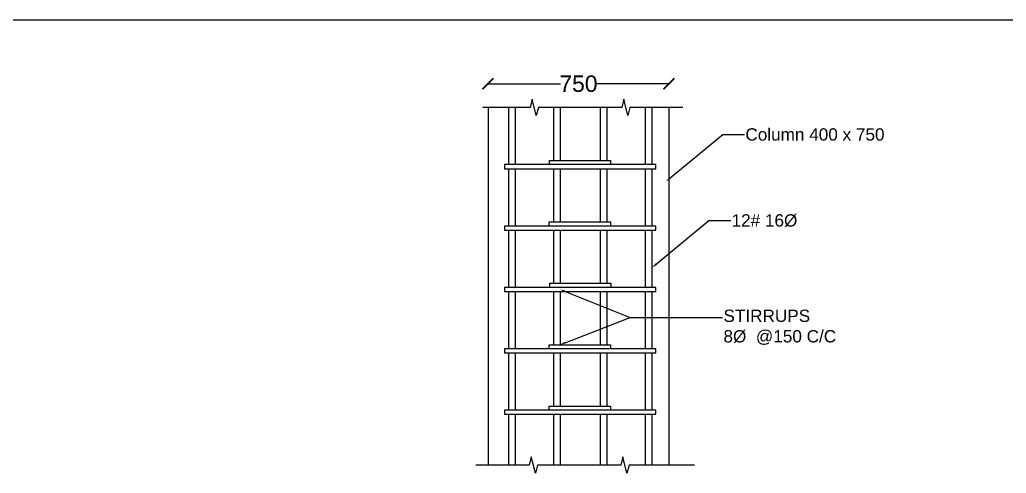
# Model space of a CAD drawing. Header units: inches. Extents: x 154446 to 273319, y 266870 to 341794.
# Drawn here: x 181228 to 208293, y 305677 to 318120 of the extents above; entities that cross this region are included whole.
import ezdxf
from ezdxf import colors
from ezdxf.entities.mleader import LeaderData, LeaderLine
from ezdxf.math import Vec2, Vec3

# ---------------------------------------------------------------- set-up
doc = ezdxf.new("R2010")
doc.units = ezdxf.units.IN
doc.header["$MEASUREMENT"] = 0
doc.styles.get("Standard").update_dxf_attribs({"font": 'arial.ttf'})
doc.dimstyles.new('MY STYLE 2', dxfattribs={"dimtxt": 40, "dimasz": 300, "dimexe": 10, "dimexo": 0.625, "dimtad": 0, "dimdec": 0, "dimtxsty": 'Standard', "dimblk": 'ARCHTICK', "dimcen": 50, "dimdle": 10, "dimclre": 4, "dimadec": 0, "dimazin": 0, "dimtfac": 1, "dimtdec": 0, "dimtmove": 0, "dimatfit": 3, "dimfxl": 25, "dimfxlon": 1, "dimarcsym": 0})

# ---------------------------------------------------------------- blocks, each defined once
blk = doc.blocks.new('_ArchTick')
at = {"color": 0, "linetype": 'ByBlock', "const_width": 0.15}
blk.add_lwpolyline([(-0.5, -0.5), (0.5, 0.5)], dxfattribs=at)
blk = doc.blocks.new('*D10')
at = {"color": 0, "lineweight": -2, "transparency": 16777216}
for p, q in [((194065, 316362), (196061, 316362)), ((199048, 316362), (197051, 316362))]:
    blk.add_line(p, q, dxfattribs=at)
at = {"color": 4, "lineweight": -2, "transparency": 16777216}
for p, q in [((194075, 316337), (194075, 316372)), ((199038, 316337), (199038, 316372))]:
    blk.add_line(p, q, dxfattribs=at)
at = {"layer": 'Defpoints', "color": 0, "transparency": 16777216}
for p in [(199038, 316362), (194075, 315715), (199038, 315715)]:
    blk.add_point(p, dxfattribs=at)
at = {"color": 0, "lineweight": -2, "transparency": 16777216, "xscale": 300, "yscale": 300, "zscale": 300, "rotation": 180}
blk.add_blockref('_ArchTick', (194075, 316362), dxfattribs=at)
at = {"color": 0, "lineweight": -2, "transparency": 16777216, "xscale": 300, "yscale": 300, "zscale": 300}
blk.add_blockref('_ArchTick', (199038, 316362), dxfattribs=at)
at = {"color": 0, "transparency": 16777216, "insert": (196556, 316362), "char_height": 40, "attachment_point": 5}
blk.add_mtext('{\\H11.25x;750}', dxfattribs=at)

msp = doc.modelspace()

# ---------------------------------------------------------------- linework, layer by layer
for p, q in [((154446, 318119.8), (273319, 318119.8)), ((194163.6, 315715.2), (194074.9, 315715.2)), ((194074.9, 315715.2), (194074.9, 305901.4)), ((199037.7, 315715.2), (199037.7, 305901.4))]:
    msp.add_line(p, q)
at = {"color": 3}
for p, q in [((194636.2, 315715.2), (194636.2, 314143.7)), ((194815.8, 315715.2), (194815.8, 314143.7)), ((195871, 315715.2), (195871, 314255.9)), ((196050.6, 315715.2), (196050.6, 314255.9)), ((197150.7, 315715.2), (197150.7, 314255.9)), ((197330.3, 315715.2), (197330.3, 314255.9)), ((198385.5, 315715.2), (198385.5, 314143.7)), ((198565.1, 315715.2), (198565.1, 314143.7)), ((194636.2, 314031.4), (194636.2, 312459.8)), ((194815.8, 314031.4), (194815.8, 312459.8)), ((195871, 314031.4), (195871, 312572.1)), ((196050.6, 314031.4), (196050.6, 312572.1)), ((197150.7, 314031.4), (197150.7, 312572.1)), ((197330.3, 314031.4), (197330.3, 312572.1)), ((198385.5, 314031.4), (198385.5, 312459.8)), ((198565.1, 314031.4), (198565.1, 312459.8)), ((194636.2, 312347.6), (194636.2, 310776)), ((194815.8, 312347.6), (194815.8, 310776)), ((195871, 312347.6), (195871, 310888.2)), ((196050.6, 312347.6), (196050.6, 310888.2)), ((197150.7, 312347.6), (197150.7, 310888.2)), ((197330.3, 312347.6), (197330.3, 310888.2)), ((198385.5, 312347.6), (198385.5, 310776)), ((198565.1, 312347.6), (198565.1, 310776)), ((194636.2, 310663.7), (194636.2, 309092.2)), ((194815.8, 310663.7), (194815.8, 309092.2)), ((195871, 310663.7), (195871, 309204.4)), ((196050.6, 310663.7), (196050.6, 309204.4)), ((197150.7, 310663.7), (197150.7, 309204.4)), ((197330.3, 310663.7), (197330.3, 309204.4)), ((198385.5, 310663.7), (198385.5, 309092.2)), ((198565.1, 310663.7), (198565.1, 309092.2)), ((194636.2, 308979.9), (194636.2, 307408.3)), ((194815.8, 308979.9), (194815.8, 307408.3)), ((195871, 308979.9), (195871, 307520.6)), ((196050.6, 308979.9), (196050.6, 307520.6)), ((197150.7, 308979.9), (197150.7, 307520.6)), ((197330.3, 308979.9), (197330.3, 307520.6)), ((198385.5, 308979.9), (198385.5, 307408.3)), ((198565.1, 308979.9), (198565.1, 307408.3)), ((194636.2, 307296.1), (194636.2, 305901.4)), ((194815.8, 307296.1), (194815.8, 305901.4)), ((195871, 307296.1), (195871, 305901.4)), ((196050.6, 307296.1), (196050.6, 305901.4)), ((197150.7, 307296.1), (197150.7, 305901.4)), ((197330.3, 307296.1), (197330.3, 305901.4)), ((198385.5, 307296.1), (198385.5, 305901.4)), ((198565.1, 307296.1), (198565.1, 305901.4))]:
    msp.add_line(p, q, dxfattribs=at)
at = {"color": 2, "linetype": 'ByBlock', "lineweight": -2}
msp.add_line((197974.9, 309947.3), (200512.1, 309947.3), dxfattribs=at)
for points in [[(199419.7, 315715.2), (197970.2, 315715.2), (197914, 315490.7), (197801.8, 315939.7), (197745.7, 315715.2), (195455.6, 315715.2), (195399.5, 315490.7), (195287.3, 315939.7), (195231.1, 315715.2), (193932.2, 315715.2)], [(199735.9, 305901.4), (197944, 305901.4), (197887.9, 305676.9), (197775.6, 306125.9), (197719.5, 305901.4), (195429.5, 305901.4), (195373.4, 305676.9), (195261.1, 306125.9), (195205, 305901.4), (193742.6, 305901.4)]]:
    msp.add_lwpolyline(points)
at = {"color": 6}
for points in [[(195758.2, 314143.7), (195758.2, 314255.9), (197436.9, 314255.9), (197436.9, 314143.7)], [(198677.4, 314143.7), (194523.9, 314143.7)], [(195754.2, 312459.8), (195754.2, 312572.1), (197432.9, 312572.1), (197432.9, 312459.8)], [(195767.6, 310776), (195767.6, 310888.2), (197446.3, 310888.2), (197446.3, 310776)], [(195754.5, 309092.2), (195754.5, 309204.4), (197433.2, 309204.4), (197433.2, 309092.2)], [(195754.6, 307408.3), (195754.6, 307520.6), (197433.3, 307520.6), (197433.3, 307408.3)]]:
    msp.add_lwpolyline(points, dxfattribs=at)
for points in [[(198677.4, 314143.7), (194523.9, 314143.7), (194523.9, 314031.4), (198677.4, 314031.4)], [(194523.9, 312347.6), (198677.4, 312347.6), (198677.4, 312459.8), (194523.9, 312459.8)], [(198677.4, 310776), (194523.9, 310776), (194523.9, 310663.7), (198677.4, 310663.7)], [(194523.9, 308979.9), (198677.4, 308979.9), (198677.4, 309092.2), (194523.9, 309092.2)], [(198677.4, 307408.3), (194523.9, 307408.3), (194523.9, 307296.1), (198677.4, 307296.1)]]:
    msp.add_lwpolyline(points, close=True, dxfattribs=at)

# ---------------------------------------------------------------- texts
at = {"color": 2, "insert": (200534.5, 310165.2), "char_height": 336.767, "attachment_point": 1}
msp.add_mtext('STIRRUPS\\P8%%C  @150 C/C  ', dxfattribs=at)

# ---------------------------------------------------------------- dimensions: what is measured, and where the dimension line sits
at = {"color": 4}
dim = msp.add_linear_dim(base=(199037.7, 316362), p1=(194074.9, 315715.2), p2=(199037.7, 315715.2), text='{\\H11.25x;750}', dimstyle='MY STYLE 2', dxfattribs=at)
dim.commit()
dim.dimension.update_dxf_attribs({"geometry": '*D10', "text_midpoint": (196556.3, 316362)})

# ---------------------------------------------------------------- leaders
at = {"color": 2}
ml = msp.add_multileader_mtext('Standard', dxfattribs=at)
ml.set_content('Column 400 x 750', color=2)
ml.set_leader_properties()
ml.build(insert=Vec2(0, 0))
ml.multileader.update_dxf_attribs({"arrow_head_size": 168.4})
ctx = ml.context
ctx.base_point, ctx.char_height, ctx.arrow_head_size, ctx.landing_gap_size, ctx.plane_origin = Vec3(201112.9, 314970.2), 336.767, 168.4, 22.5, Vec3(202596.5, 313721.4)
notes = []
notes.append((ctx, [(0, (1, 1, 0), (200515.4, 314970.2), (1, 0), 597.4, [(0, [(198944, 313674.8)], 0, [])])]))
ctx.mtext.insert, ctx.mtext.flow_direction = Vec3(201135.3, 315141.5), 5
ml = msp.add_multileader_mtext('Standard', dxfattribs=at)
ml.set_content('12# 16Ø', color=2)
ml.set_leader_properties()
ml.build(insert=Vec2(0, 0))
ml.multileader.update_dxf_attribs({"arrow_head_size": 168.4})
ctx = ml.context
ctx.base_point, ctx.char_height, ctx.arrow_head_size, ctx.landing_gap_size, ctx.plane_origin = Vec3(200734, 312607.8), 336.77, 168.4, 22.5, Vec3(202217.7, 311358.9)
notes.append((ctx, [(0, (1, 1, 0), (200136.6, 312607.8), (1, 0), 597.4, [(0, [(198565.1, 311312.3)], 0, [])])]))
ctx.mtext.insert, ctx.mtext.flow_direction = Vec3(200756.5, 312782.9), 5
ml = msp.add_multileader_mtext('Standard')
ml.set_content('', color=40)
ml.set_leader_properties(color=2)
ml.build(insert=Vec2(0, 0))
ml.multileader.update_dxf_attribs({"dogleg_length": 0.36, "arrow_head_size": 150})
ctx = ml.context
ctx.base_point, ctx.char_height, ctx.arrow_head_size, ctx.landing_gap_size, ctx.plane_origin = Vec3(197975.3, 309947.3), 0.18, 150, 0.09, Vec3(196050.6, 310721.7)
notes.append((ctx, [(0, (1, 1, 0), (197974.9, 309947.3), (1, 0), 0.36, [(0, [(196050.6, 310721.7)], 0, [])])]))
ctx.mtext.insert, ctx.mtext.flow_direction = Vec3(197975.4, 309947.4), 5
ml = msp.add_multileader_mtext('Standard')
ml.set_content('', color=40)
ml.set_leader_properties(color=2)
ml.build(insert=Vec2(0, 0))
ml.multileader.update_dxf_attribs({"dogleg_length": 0.36, "arrow_head_size": 150})
ctx = ml.context
ctx.base_point, ctx.char_height, ctx.arrow_head_size, ctx.landing_gap_size, ctx.plane_origin = Vec3(197975.3, 309947.3), 0.18, 150, 0.09, Vec3(196050.6, 309204.4)
notes.append((ctx, [(0, (1, 1, 0), (197974.9, 309947.3), (1, 0), 0.36, [(0, [(196050.6, 309204.4)], 0, [])])]))
ctx.mtext.insert, ctx.mtext.flow_direction = Vec3(197975.4, 309947.4), 5
for ctx, leaders in notes:
    for number, flags, end, landing, length, lines in leaders:
        leader = LeaderData()
        leader.index, (leader.has_last_leader_line, leader.has_dogleg_vector, leader.attachment_direction) = number, flags
        leader.last_leader_point, leader.dogleg_vector, leader.dogleg_length = Vec3(end), Vec3(landing), length
        for number, points, colour, breaks in lines:
            line = LeaderLine()
            line.index, line.vertices, line.color, line.breaks = number, Vec3.list(points), colors.encode_raw_color(colour), breaks
            leader.lines.append(line)
        ctx.leaders.append(leader)

doc.saveas('drawing.dxf')
